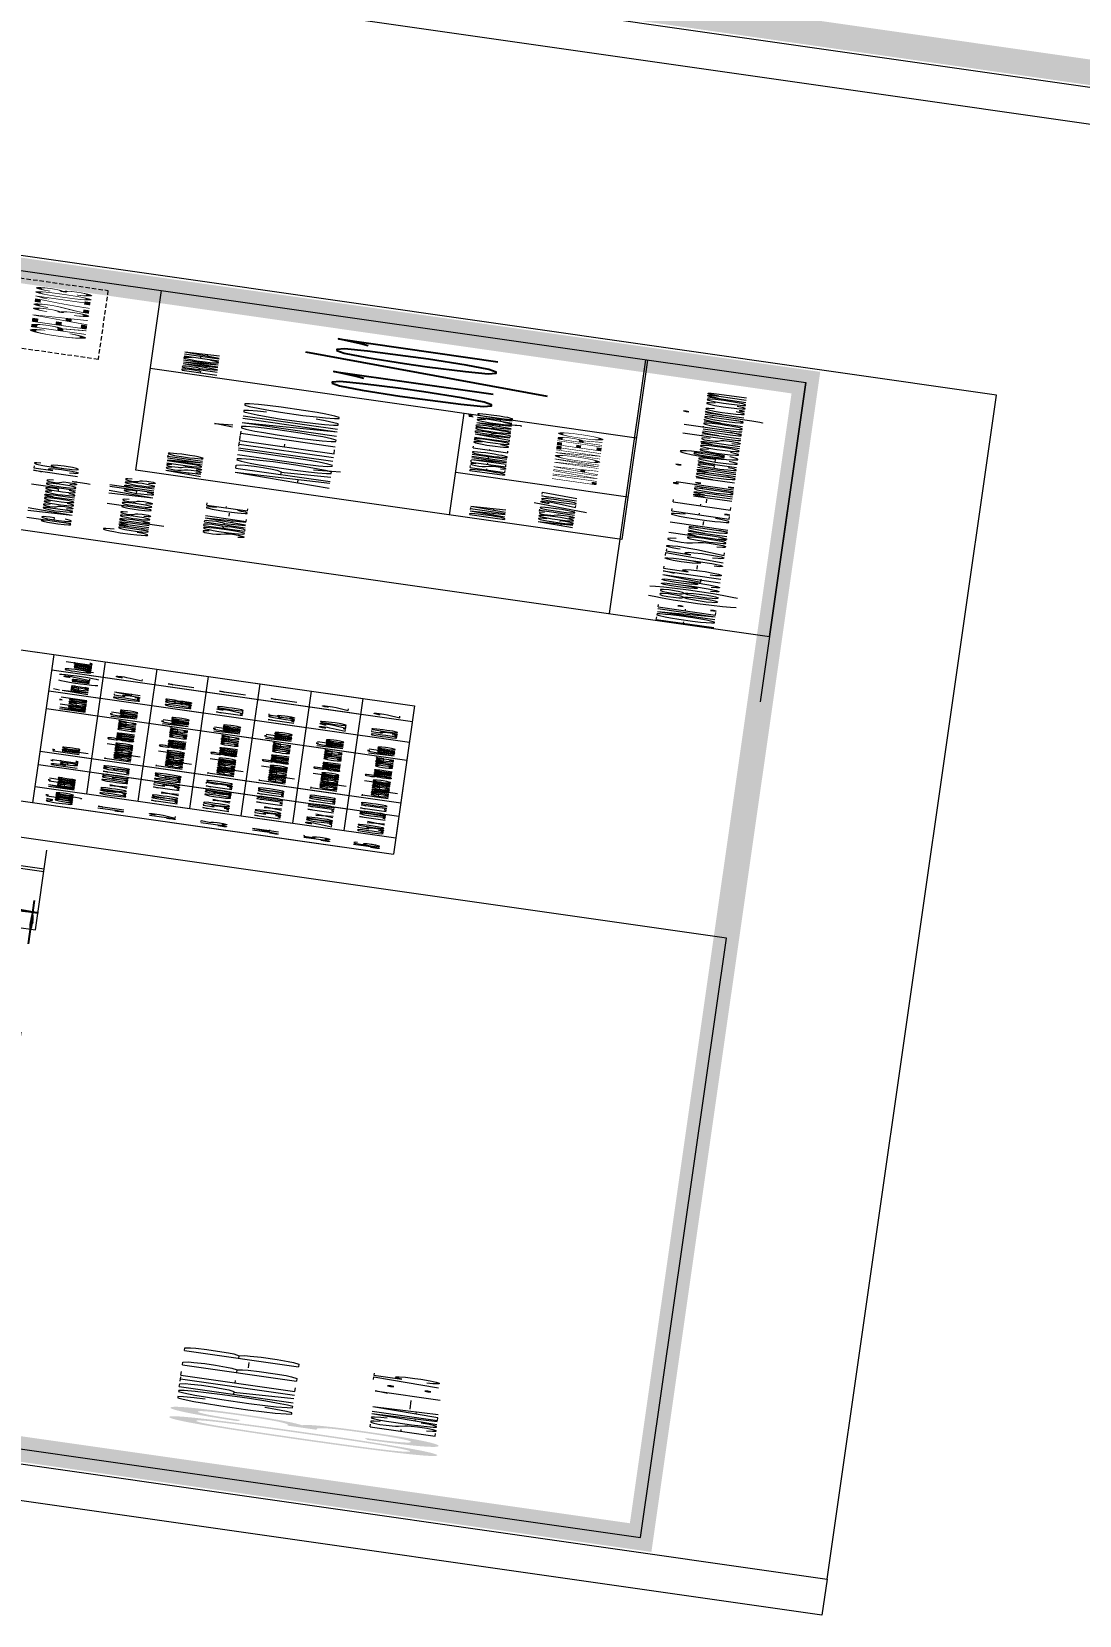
# Model space of a CAD drawing. Header units: millimetres. Extents: x -361192058 to 101130107379, y -14071650034 to 19218552450.
# Drawn here: x -132931.2 to -132686.1, y 43474.9 to 43845.6 of the extents above; entities that cross this region are included whole.
import ezdxf
from ezdxf.enums import TextEntityAlignment as Align

# ---------------------------------------------------------------- set-up
doc = ezdxf.new("R2010")
doc.units = ezdxf.units.MM
doc.header["$LTSCALE"] = 0.5
doc.linetypes.add('HIDDEN2', pattern=[0.1875, 0.125, -0.0625])
for name, color, linetype in [('02', 2, 'Continuous'), ('14-04-Texto-04', 3, 'Continuous'), ('CERAMICA', 8, 'Continuous'), ('CERC02', 3, 'Continuous'), ('parede', 2, 'Continuous'), ('TEXT', 2, 'Continuous'), ('TEXTO2', 3, 'Continuous'), ('TXT_0', 7, 'Continuous'), ('TXT_1', 3, 'Continuous')]:
    doc.layers.add(name, color=color, linetype=linetype)
for name, color, linetype, lineweight in [('E-TXT-G', 3, 'Continuous', 30), ('E-TXT-W', 7, 'Continuous', 15), ('E-TXT-Y', 2, 'Continuous', 40)]:
    doc.layers.add(name, color=color, linetype=linetype, lineweight=lineweight)
doc.styles.add('REG140', font='romans.shx', dxfattribs={"width": 0.8, "height": 0.35})
doc.styles.add('REG80', font='romans.shx', dxfattribs={"width": 0.8, "height": 0.1})
doc.styles.add('ROMAND', font='romand', dxfattribs={"height": 0.3})
doc.styles.add('ROMANS', font='romans', dxfattribs={"height": 0.1})
doc.styles.add('SANSSERIF', font='sas_____.pfb', dxfattribs={"height": 1})
doc.styles.add('SANSSERIF2', font='sanssb__.ttf', dxfattribs={"width": 0.8})
doc.styles.get("Standard").update_dxf_attribs({"font": 'txt.shx', "height": 0.12})
doc.dimstyles.new('ESCALA50', dxfattribs={"dimtxt": 0.1, "dimasz": 0.06, "dimexe": 0.18, "dimexo": 0.06, "dimgap": 0.1, "dimtad": 1, "dimzin": 4, "dimdsep": 46, "dimtxsty": 'Standard', "dimblk1": 'BOLA', "dimblk2": 'BOLA', "dimsah": 1, "dimcen": -0.06, "dimse1": 1, "dimse2": 1, "dimclrd": 7, "dimclrt": 3, "dimadec": 0, "dimazin": 0, "dimtfac": 1, "dimtix": 1, "dimtmove": 0, "dimatfit": 3, "dimldrblk": 'BOLA', "dimfxl": 0, "dimtolj": 1, "dimtzin": 4, "dimarcsym": 0})

# ---------------------------------------------------------------- blocks, each defined once
blk = doc.blocks.new('Adc_nivelelev')
blk.add_hatch(color=256).paths.add_polyline_path([(0, 0), (0.1307, 0.2715), (0, 0.2715)])
for p, q in [((0, 0.4955), (0, 0)), ((-0.1376, 0.3683), (0.76, 0.3683))]:
    blk.add_line(p, q)
blk.add_lwpolyline([(-0.1307, 0.2715), (0.1307, 0.2715), (0, 0)], close=True)
at = {"flags": 8}
blk.add_attdef('NIVEL', (0.1106, 0.4235), '', height=0.1, dxfattribs=at)
blk = doc.blocks.new('IND_DES')
at = {"layer": 'E-TXT-W'}
blk.add_line((0.0269, -0.2428), (0.1984, -0.2428), dxfattribs=at)
at = {"layer": 'E-TXT-G', "style": 'REG80', "width": 0.8}
for s, p in [('ESCALA', (-0.4463, -0.2864)), ('1', (0.2426, -0.2864)), (':', (0.3988, -0.2706))]:
    blk.add_text(s, height=0.1, dxfattribs=at).set_placement(p)
blk.add_attdef('ESCALA', (0.4897, -0.2812), '', height=0.1, dxfattribs=at)
at = {"layer": 'E-TXT-W', "style": 'SANSSERIF2', "width": 0.6}
blk.add_attdef('00', text='', height=0.4, dxfattribs=at).set_placement((-0.7083, -0.2881), align=Align.CENTER)
at = {"layer": 'E-TXT-Y', "style": 'REG140', "width": 0.8}
for tag, p in [('PROJETO', (-0.4563, 0.1829)), ('DESENHO', (-0.4582, -0.0658))]:
    blk.add_attdef(tag, p, '', height=0.175, dxfattribs=at)
blk = doc.blocks.new('BOLA')
for p, q in [((0, -1.44), (0, 1.44)), ((-1.44, 0), (1.44, 0))]:
    blk.add_line(p, q)
blk.add_circle((0, 0), 0.452)
blk = doc.blocks.new('*D1744')
at = {"layer": '02', "color": 7, "lineweight": -2, "transparency": 16777216}
blk.add_line((4688.3116, 2399.4187), (4688.3116, 2402.0987), dxfattribs=at)
at = {"layer": 'Defpoints', "color": 0, "transparency": 16777216}
for p in [(4687.9411, 2402.1587), (4688.3116, 2402.1587), (4687.9411, 2399.3587)]:
    blk.add_point(p, dxfattribs=at)
at = {"layer": '02', "color": 7, "lineweight": -2, "transparency": 16777216, "xscale": 0.06, "yscale": 0.06, "zscale": 0.06}
for p, rotation in [((4688.3116, 2402.1587), 90), ((4688.3116, 2399.3587), 270)]:
    blk.add_blockref('BOLA', p, dxfattribs=dict(at, rotation=rotation))
at = {"layer": '02', "color": 3, "transparency": 16777216, "insert": (4688.1516, 2400.7587), "char_height": 0.12, "attachment_point": 5, "rotation": 90}
blk.add_mtext('\\A1;2.80', dxfattribs=at)
blk = doc.blocks.new('*D1749')
at = {"layer": '02', "color": 7, "lineweight": -2, "transparency": 16777216}
blk.add_line((4680.694, 2399.3987), (4680.694, 2402.0987), dxfattribs=at)
at = {"layer": 'Defpoints', "color": 0, "transparency": 16777216}
for p in [(4680.3911, 2402.1587), (4680.694, 2402.1587), (4680.3911, 2399.3387)]:
    blk.add_point(p, dxfattribs=at)
at = {"layer": '02', "color": 7, "lineweight": -2, "transparency": 16777216, "xscale": 0.06, "yscale": 0.06, "zscale": 0.06}
for p, rotation in [((4680.694, 2402.1587), 90), ((4680.694, 2399.3387), 270)]:
    blk.add_blockref('BOLA', p, dxfattribs=dict(at, rotation=rotation))
at = {"layer": '02', "color": 3, "transparency": 16777216, "insert": (4680.534, 2400.7487), "char_height": 0.12, "attachment_point": 5, "rotation": 90}
blk.add_mtext('\\A1;2.82', dxfattribs=at)
blk = doc.blocks.new('*D1750')
at = {"layer": '02', "color": 7, "lineweight": -2, "transparency": 16777216}
blk.add_line((4681.5411, 2404.2987), (4681.5411, 2399.3987), dxfattribs=at)
at = {"layer": 'Defpoints', "color": 0, "transparency": 16777216}
for p in [(4681.5411, 2404.3587), (4681.5411, 2399.3387), (4681.5411, 2399.3387)]:
    blk.add_point(p, dxfattribs=at)
at = {"layer": '02', "color": 7, "lineweight": -2, "transparency": 16777216, "xscale": 0.06, "yscale": 0.06, "zscale": 0.06}
for p, rotation in [((4681.5411, 2404.3587), 90), ((4681.5411, 2399.3387), 270)]:
    blk.add_blockref('BOLA', p, dxfattribs=dict(at, rotation=rotation))
at = {"layer": '02', "color": 3, "transparency": 16777216, "insert": (4681.3811, 2401.8487), "char_height": 0.12, "attachment_point": 5, "rotation": 90}
blk.add_mtext('\\A1;5.02', dxfattribs=at)
blk = doc.blocks.new('APROVADO QUADRA 21.2 MBVII')
at = {"lineweight": 18}
for p, q in [((4695.2141, 2399.2151), (4702.0317, 2399.2151)), ((4695.2141, 2399.0102), (4702.0317, 2399.0102)), ((4695.2141, 2398.8053), (4702.0317, 2398.8053)), ((4695.2141, 2398.6003), (4702.0317, 2398.6003)), ((4695.2141, 2398.3954), (4702.0317, 2398.3954)), ((4695.2141, 2398.1905), (4702.0317, 2398.1905))]:
    blk.add_line(p, q, dxfattribs=at)
at = {"layer": '02', "lineweight": 18}
for p, q in [((4721.2448, 2424.2009), (4721.2448, 2396.6401)), ((4708.1198, 2417.2029), (4708.1198, 2396.6401)), ((4721.2448, 2396.6401), (4704.7514, 2396.6401))]:
    blk.add_line(p, q, dxfattribs=at)
at = {"layer": '02', "color": 0, "lineweight": 18}
for p, q in [((4721.2448, 2417.2029), (4721.2448, 2396.6401)), ((4702.0317, 2397.9856), (4695.2141, 2397.9856)), ((4708.1198, 2396.6401), (4721.2448, 2396.6401))]:
    blk.add_line(p, q, dxfattribs=at)
at = {"layer": '02', "color": 3, "lineweight": 18}
blk.add_line((4702.0317, 2397.9856), (4694.3655, 2397.9856), dxfattribs=at)
at = {"layer": '02', "lineweight": 18}
for points in [[(4660.7948, 2395.8901), (4721.9948, 2395.8901), (4721.9948, 2440.4401), (4660.7948, 2440.4401)], [(4738.2722, 2380.7867), (4799.4722, 2380.7867), (4799.4722, 2425.3367), (4738.2722, 2425.3367)], [(4661.5448, 2396.6401), (4692.5235, 2396.6401), (4692.5235, 2405.8874), (4661.5448, 2405.8874)]]:
    blk.add_lwpolyline(points, close=True, dxfattribs=at)
at = {"layer": '02', "lineweight": 18, "const_width": 0.1}
for points in [[(4661.5448, 2396.6401), (4721.2448, 2396.6401), (4721.2448, 2439.6901), (4661.5448, 2439.6901)], [(4739.0222, 2381.5367), (4798.7222, 2381.5367), (4798.7222, 2424.5867), (4739.0222, 2424.5867)]]:
    blk.add_lwpolyline(points, close=True, dxfattribs=at)
at = {"layer": '02', "lineweight": 18}
for points in [[(4660.7948, 2395.8901), (4658.9198, 2395.8901), (4658.9198, 2415.3901), (4660.7948, 2417.2651), (4661.5448, 2417.2651)], [(4738.2722, 2380.7867), (4736.3972, 2380.7867), (4736.3972, 2400.2867), (4738.2722, 2402.1617), (4739.0222, 2402.1617)]]:
    blk.add_lwpolyline(points, dxfattribs=at)
at = {"layer": '02', "color": 4, "linetype": 'HIDDEN2', "lineweight": 18}
blk.add_lwpolyline([(4717.2973, 2401.5583), (4720.8625, 2401.5583), (4720.8625, 2399.413), (4717.2973, 2399.413)], close=True, dxfattribs=at)
at = {"layer": '14-04-Texto-04', "lineweight": 18}
blk.add_line((4717.2249, 2399.2044), (4717.2249, 2397.2703), dxfattribs=at)
at = {"layer": 'CERAMICA', "lineweight": 18}
blk.add_line((4714.1547, 2397.2703), (4714.1547, 2397.9553), dxfattribs=at)
at = {"layer": 'CERC02', "lineweight": 18}
for p, q in [((4694.3688, 2402.6475), (4694.3688, 2398.1905)), ((4694.3688, 2402.6475), (4694.3688, 2397.9856)), ((4702.0317, 2402.6475), (4702.0317, 2398.1905)), ((4702.0317, 2402.6475), (4702.0317, 2397.9856)), ((4694.3688, 2399.42), (4702.0317, 2399.42)), ((4711.9601, 2399.2044), (4721.2399, 2399.2044)), ((4711.9601, 2397.2703), (4711.9601, 2399.2044)), ((4711.9601, 2397.9553), (4717.2249, 2397.9553)), ((4708.1198, 2397.2776), (4721.2448, 2397.2776)), ((4721.2399, 2397.2703), (4711.9601, 2397.2703))]:
    blk.add_line(p, q, dxfattribs=at)
at = {"layer": 'parede', "lineweight": 18}
for p, q in [((4687.9411, 2402.5333), (4687.9411, 2399.3387)), ((4690.9411, 2399.3387), (4690.9411, 2401.8387)), ((4691.0911, 2399.3387), (4691.0911, 2401.8387)), ((4687.9411, 2399.3387), (4692.0597, 2399.3387))]:
    blk.add_line(p, q, dxfattribs=at)
at = {"layer": 'TXT_0', "lineweight": 18}
for p, q in [((4695.2141, 2399.42), (4695.2141, 2398.1905)), ((4695.2141, 2399.42), (4695.2141, 2397.9856)), ((4696.3412, 2399.42), (4696.3411, 2398.1905)), ((4696.3412, 2399.42), (4696.3411, 2397.9856)), ((4697.0277, 2399.42), (4697.0277, 2398.1905)), ((4697.0277, 2399.42), (4697.0277, 2397.9856)), ((4699.2378, 2399.42), (4699.2377, 2398.1905)), ((4699.2378, 2399.42), (4699.2377, 2397.9856)), ((4700.1599, 2399.42), (4700.1599, 2398.1905)), ((4700.1599, 2399.42), (4700.1599, 2397.9856)), ((4701.2357, 2399.42), (4701.2357, 2398.1905)), ((4701.2357, 2399.42), (4701.2357, 2397.9856))]:
    blk.add_line(p, q, dxfattribs=at)
at = {"lineweight": 18}
ref = blk.add_blockref('IND_DES', (4666.3184, 2398.2403), dxfattribs=dict(at, xscale=2.591993519999988, yscale=2.591993519999988, zscale=2.591993519999988))
ref.add_attrib('00', '03', dxfattribs={"layer": 'E-TXT-W', "height": 1.0368, "style": 'SANSSERIF', "width": 0.6}).set_placement((4664.4825, 2397.4936), align=Align.CENTER)
ref.add_attrib('DESENHO', 'CORTE B-B', (4665.1308, 2398.0697), dxfattribs={"layer": 'E-TXT-Y', "height": 0.4536, "style": 'REG140', "width": 0.8})
ref.add_attrib('ESCALA', '75', (4667.5878, 2397.5113), dxfattribs={"layer": 'E-TXT-G', "height": 0.2592, "style": 'REG80', "width": 0.8})
at = {"layer": 'TXT_0', "lineweight": 18}
ref = blk.add_blockref('Adc_nivelelev', (4688.8321, 2399.3387), dxfattribs=dict(at, xscale=0.8626357221426701, yscale=0.8626357221426701, zscale=0.8626357221426701))
ref.add_attrib('NIVEL', '0.03', (4688.9275, 2399.704), dxfattribs={"height": 0.08626, "flags": 8})
at = {"color": 0, "lineweight": 13, "flags": 8}
for p in [(4700.7247, 2280.1125), (4699.5738, 2277.8964), (4702.3546, 2276.195), (4703.6722, 2274.085), (4699.8445, 2272.2194), (4703.0488, 2270.137), (4703.0877, 2267.9803), (4700.6523, 2261.5216), (4700.7007, 2257.1593)]:
    blk.add_attdef('NIVEL', p, '', height=0.075, dxfattribs=at)
for rotation, width, p in [(90, 0.8, (4700.8205, 2275.7521)), (270, 0.6, (4703.8437, 2274.9021)), (90, 0.8, (4701.5575, 2268.5021)), (180, 0.6, (4651.1817, 2236.1931))]:
    blk.add_attdef('$PORTA', text='', height=0.09, rotation=rotation, dxfattribs=dict(at, width=width)).set_placement(p, align=Align.MIDDLE)
for p in [(4654.176, 2240.463), (4648.499, 2240.1923), (4633.4388, 2239.3361), (4637.8012, 2239.3845), (4656.3921, 2239.3121), (4652.4746, 2237.6822), (4646.4166, 2236.988), (4644.2598, 2236.9491), (4650.3646, 2236.3646)]:
    blk.add_attdef('NIVEL', p, '', height=0.075, rotation=270, dxfattribs=at)
at = {"color": 0, "lineweight": 13, "width": 0.8, "flags": 8}
for p in [(4652.0317, 2239.2163), (4644.7817, 2238.4793)]:
    blk.add_attdef('$PORTA', text='', height=0.09, dxfattribs=at).set_placement(p, align=Align.MIDDLE)
at = {"layer": 'TEXT', "lineweight": 18, "style": 'SANSSERIF'}
for s, height, p in [('CREA 327103', 0.218329, (4718.148, 2399.6927)), ('LIVIA MONTEIRO', 0.176803, (4714.5096, 2397.5766))]:
    blk.add_text(s, height=height, dxfattribs=at).set_placement(p, align=Align.TOP_LEFT)
at = {"layer": 'TEXTO2', "lineweight": 18, "style": 'ROMAND'}
for s, height, p in [('de Vasconcelos, 156', 0.17525, (4708.6463, 2399.5154)), ('Campos dos Velhos', 0.17525, (4708.6512, 2399.2094)), ('FONE: (88)99415-9752 Sobral-CE. E-mail: raniere@construtorajrc.com', 0.228564, (4708.1291, 2396.977))]:
    blk.add_text(s, height=height, dxfattribs=at).set_placement(p, align=Align.MIDDLE_LEFT)
at = {"layer": 'TEXTO2', "lineweight": 18, "style": 'ROMANS'}
for s, height, p in [('ASSUNTO', 0.1378, (4712.1069, 2399.0866)), ('PRANCHA', 0.1378, (4717.3318, 2399.0793)), ('SOBRAL-CE', 0.16182, (4709.2659, 2398.9075)), ('ARQUITETÔNICO', 0.375519, (4712.4355, 2398.8158)), ('01/01', 0.63428, (4717.5453, 2398.4876)), ('DESENHO E COLABORAÇÃO', 0.1378, (4714.3385, 2397.9014)), ('DATA', 0.1378, (4712.1069, 2397.8773)), ('AGOSTO/2017', 0.1378, (4712.2105, 2397.6066))]:
    blk.add_text(s, height=height, dxfattribs=at).set_placement(p, align=Align.TOP_LEFT)
at = {"layer": 'TXT_0', "lineweight": 18}
for s, height, p in [('J1', 0.10246, (4694.5225, 2399.0614)), ('0.90 x 0.60', 0.102459, (4695.2909, 2399.0614)), ('1.60', 0.10246, (4696.418, 2399.0614)), ('Temperado 8mm correr', 0.102459, (4697.1045, 2399.0614)), ('Vidro', 0.10246, (4699.3146, 2399.0614)), ('0.54', 0.10246, (4700.2367, 2399.0614)), ('2', 0.1025, (4701.3125, 2399.0614)), ('J2', 0.10246, (4694.5225, 2398.8565)), ('1.00 x 1.50', 0.102459, (4695.2909, 2398.8565)), ('0.60', 0.10246, (4696.418, 2398.8565)), ('Temperado 8mm correr', 0.102459, (4697.1045, 2398.8565)), ('Vidro', 0.10246, (4699.3146, 2398.8565)), ('0.88', 0.10246, (4700.2367, 2398.8565)), ('1', 0.1025, (4701.3125, 2398.8565)), ('J3', 0.10246, (4694.5225, 2398.6516)), ('1.50 x 0.80', 0.102459, (4695.2909, 2398.6516)), ('1.30', 0.10246, (4696.418, 2398.6516)), ('Temperado 8mm correr', 0.102459, (4697.1045, 2398.6516)), ('Vidro', 0.10246, (4699.3146, 2398.6516)), ('1.20', 0.10246, (4700.2367, 2398.6516)), ('1', 0.1025, (4701.3125, 2398.6516)), ('J4', 0.10246, (4694.5225, 2398.4466)), ('1.50 x 1.10', 0.102459, (4695.2909, 2398.4466)), ('1.00', 0.10246, (4696.418, 2398.4466)), ('Temperado 8mm correr', 0.102459, (4697.1045, 2398.4466)), ('Vidro', 0.10246, (4699.3146, 2398.4466)), ('1.65', 0.10246, (4700.2367, 2398.4466)), ('1', 0.1025, (4701.3125, 2398.4466)), ('J5', 0.10246, (4694.5225, 2398.2417)), ('2.00 x 1.10', 0.102459, (4695.2909, 2398.2417)), ('1.00', 0.10246, (4696.418, 2398.2417)), ('Temperado 8mm correr', 0.102459, (4697.1045, 2398.2417)), ('Vidro', 0.10246, (4699.3146, 2398.2417)), ('2.20', 0.10246, (4700.2367, 2398.2417)), ('2', 0.1025, (4701.3125, 2398.2417)), ('J6', 0.10246, (4694.5295, 2398.0441)), ('0.50 x 1.00', 0.102459, (4695.2909, 2398.0368)), ('1.10', 0.10246, (4696.418, 2398.0368)), ('Temperado 8mm correr', 0.102459, (4697.1045, 2398.0368)), ('Vidro', 0.10246, (4699.3146, 2398.0368)), ('0.50', 0.10246, (4700.2367, 2398.0368)), ('2', 0.1025, (4701.3125, 2398.0368))]:
    blk.add_text(s, height=height, dxfattribs=at).set_placement(p)
at = {"layer": 'TXT_1', "lineweight": 18}
for s, p in [('Área (m2)', (4700.2367, 2399.2663)), ('Código', (4694.5225, 2399.2663)), ('Medida', (4695.2909, 2399.2663)), ('Peit.', (4696.418, 2399.2663)), ('Tipo', (4697.1045, 2399.2663)), ('Material', (4699.3146, 2399.2663)), ('Quant.', (4701.3125, 2399.2663))]:
    blk.add_text(s, height=0.10246, dxfattribs=at).set_placement(p)
at = {"layer": '02', "color": 6}
for base, p1, p2, picture, middle in [((4681.5411, 2399.3387), (4681.5411, 2404.3587), (4681.5411, 2399.3387), '*D1750', (4681.3811, 2401.8487)), ((4680.694, 2402.1587), (4680.3911, 2399.3387), (4680.3911, 2402.1587), '*D1749', (4680.534, 2400.7487)), ((4688.3116, 2402.1587), (4687.9411, 2399.3587), (4687.9411, 2402.1587), '*D1744', (4688.1516, 2400.7587))]:
    dim = blk.add_linear_dim(base=base, p1=p1, p2=p2, angle=90, dimstyle='ESCALA50', override={"dimfxl": 0.18}, dxfattribs=at)
    dim.commit()
    dim.dimension.update_dxf_attribs({"geometry": picture, "text_midpoint": middle})

msp = doc.modelspace()

# ---------------------------------------------------------------- block references
at = {"layer": '02', "color": 0, "lineweight": 30, "xscale": -4.574818403918471, "yscale": -59.40450511825884, "zscale": 4.574818403918471, "rotation": 261.8606972171988}
msp.add_blockref('APROVADO QUADRA 21.2 MBVII', (5129.041, 2225.201), dxfattribs=at)

doc.saveas('drawing.dxf')
